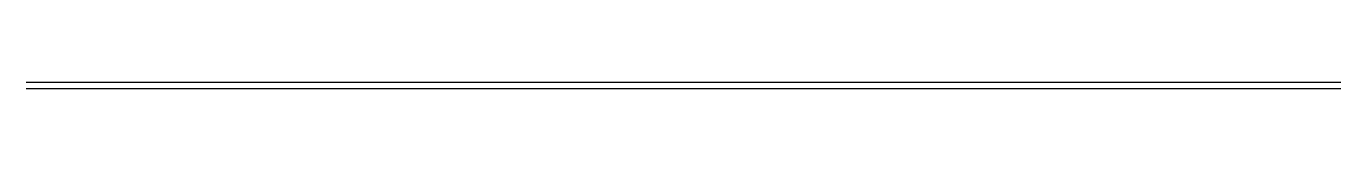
# Model space of a CAD drawing. Header units: inches. Extents: x 40 to 351, y -469 to -468.
import ezdxf

# ---------------------------------------------------------------- set-up
doc = ezdxf.new("R2010")
doc.units = ezdxf.units.IN
doc.header["$MEASUREMENT"] = 0
doc.layers.add('A301-Floorplan-attic', color=6, linetype='Continuous', lineweight=9)

msp = doc.modelspace()

# ---------------------------------------------------------------- linework, layer by layer
at = {"layer": 'A301-Floorplan-attic', "lineweight": 30}
for p, q in [((39.76, -467.96), (350.91, -467.96)), ((39.76, -469.46), (350.91, -469.46))]:
    msp.add_line(p, q, dxfattribs=at)

doc.saveas('drawing.dxf')
